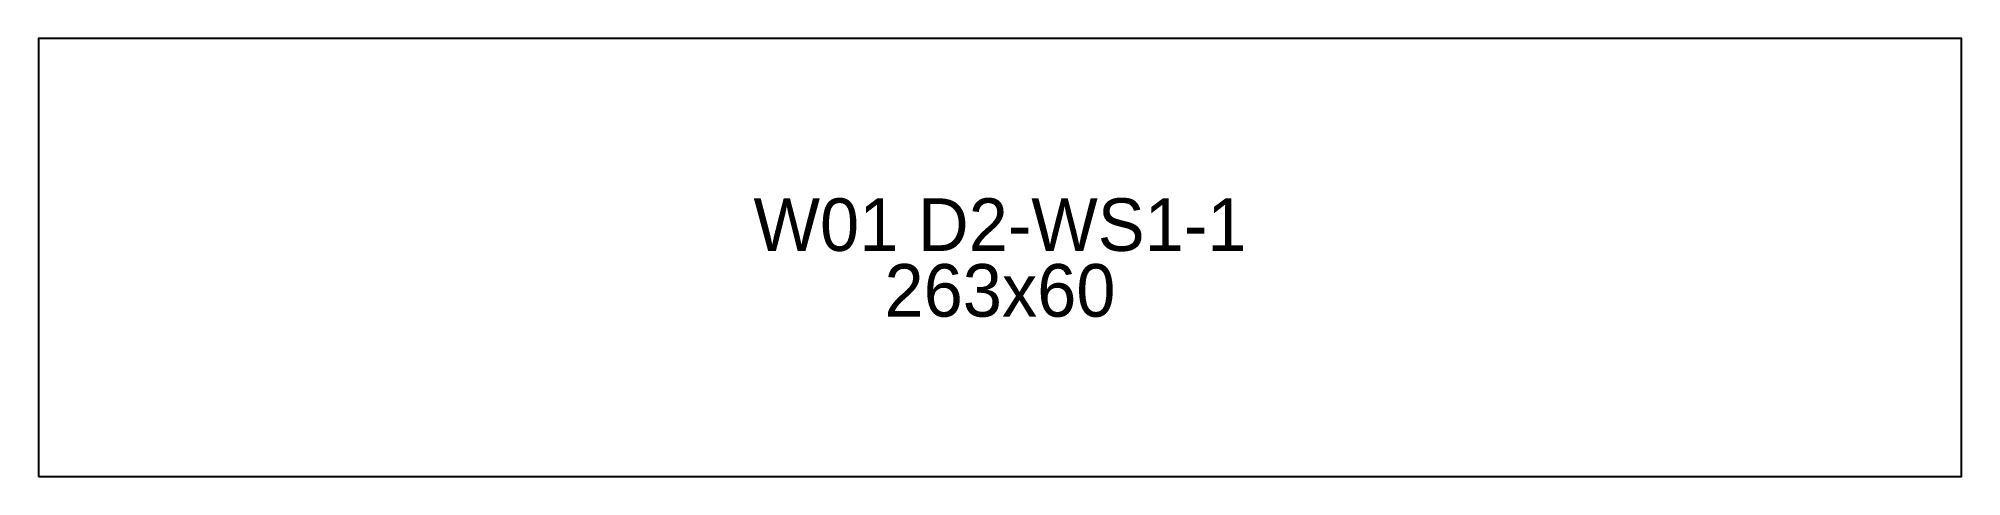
# Model space of a CAD drawing. Extents: x 0 to 263, y 0 to 60.
import ezdxf
from ezdxf.enums import TextEntityAlignment as Align

# ---------------------------------------------------------------- set-up
doc = ezdxf.new("R2010")
doc.units = 0
doc.layers.add('OUTLINE', color=7, linetype='CONTINUOUS')
doc.layers.add('UNIT_NUMBER', color=94, linetype='CONTINUOUS')

msp = doc.modelspace()

# ---------------------------------------------------------------- linework, layer by layer
at = {"layer": 'OUTLINE'}
msp.add_lwpolyline([(0, 0), (263, 0), (263, 60), (0, 60)], close=True, dxfattribs=at)

# ---------------------------------------------------------------- texts
at = {"layer": 'UNIT_NUMBER'}
for s, p in [('W01 D2-WS1-1', (131.5, 34.5)), ('263x60', (131.5, 25.5))]:
    msp.add_text(s, height=7.2, dxfattribs=at).set_placement(p, align=Align.MIDDLE_CENTER)

doc.saveas('drawing.dxf')
